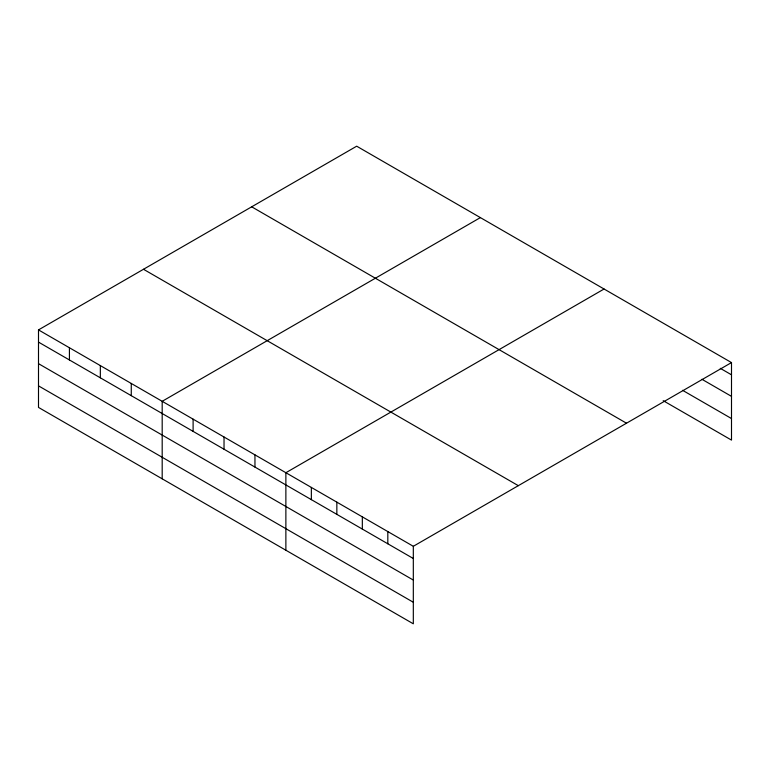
<?xml version="1.0" encoding="UTF-8"?>
<svg xmlns="http://www.w3.org/2000/svg" width="770" height="770" viewBox="0 0 770 770"><rect width="100%" height="100%" fill="white"/><g stroke="black" fill="none" stroke-linecap="round" stroke-linejoin="round"><path stroke-width="1.16" d="M413.317 580.06L413.317 546.296L38.5 329.897L38.5 407.417L413.317 623.806L413.317 580.06L38.5 363.661M38.5 329.897L356.683 146.194L731.5 362.583L731.5 440.103L663.191 400.669M480.374 217.602L162.191 401.305L162.191 478.825M604.065 289.01L285.872 472.722L285.872 550.232M413.317 546.296L731.5 362.583M720.287 368.329L731.5 374.807M701.932 379.283L731.5 396.358M682.567 390.303L731.5 418.553M251.684 206.812L626.501 423.211M143.499 269.279L518.316 485.668M38.5 342.111L413.317 558.51M38.5 385.866L413.317 602.255M387.82 531.579L387.82 543.793M362.333 516.863L362.333 529.077M336.846 502.146L336.846 514.36M311.359 487.429L311.359 499.653M254.957 454.868L254.957 467.082M224.031 437.014L224.031 449.228M193.106 419.159L193.106 431.373M131.266 383.45L131.266 395.674M100.341 365.606L100.341 377.82M69.425 347.751L69.425 359.965"/></g></svg>
